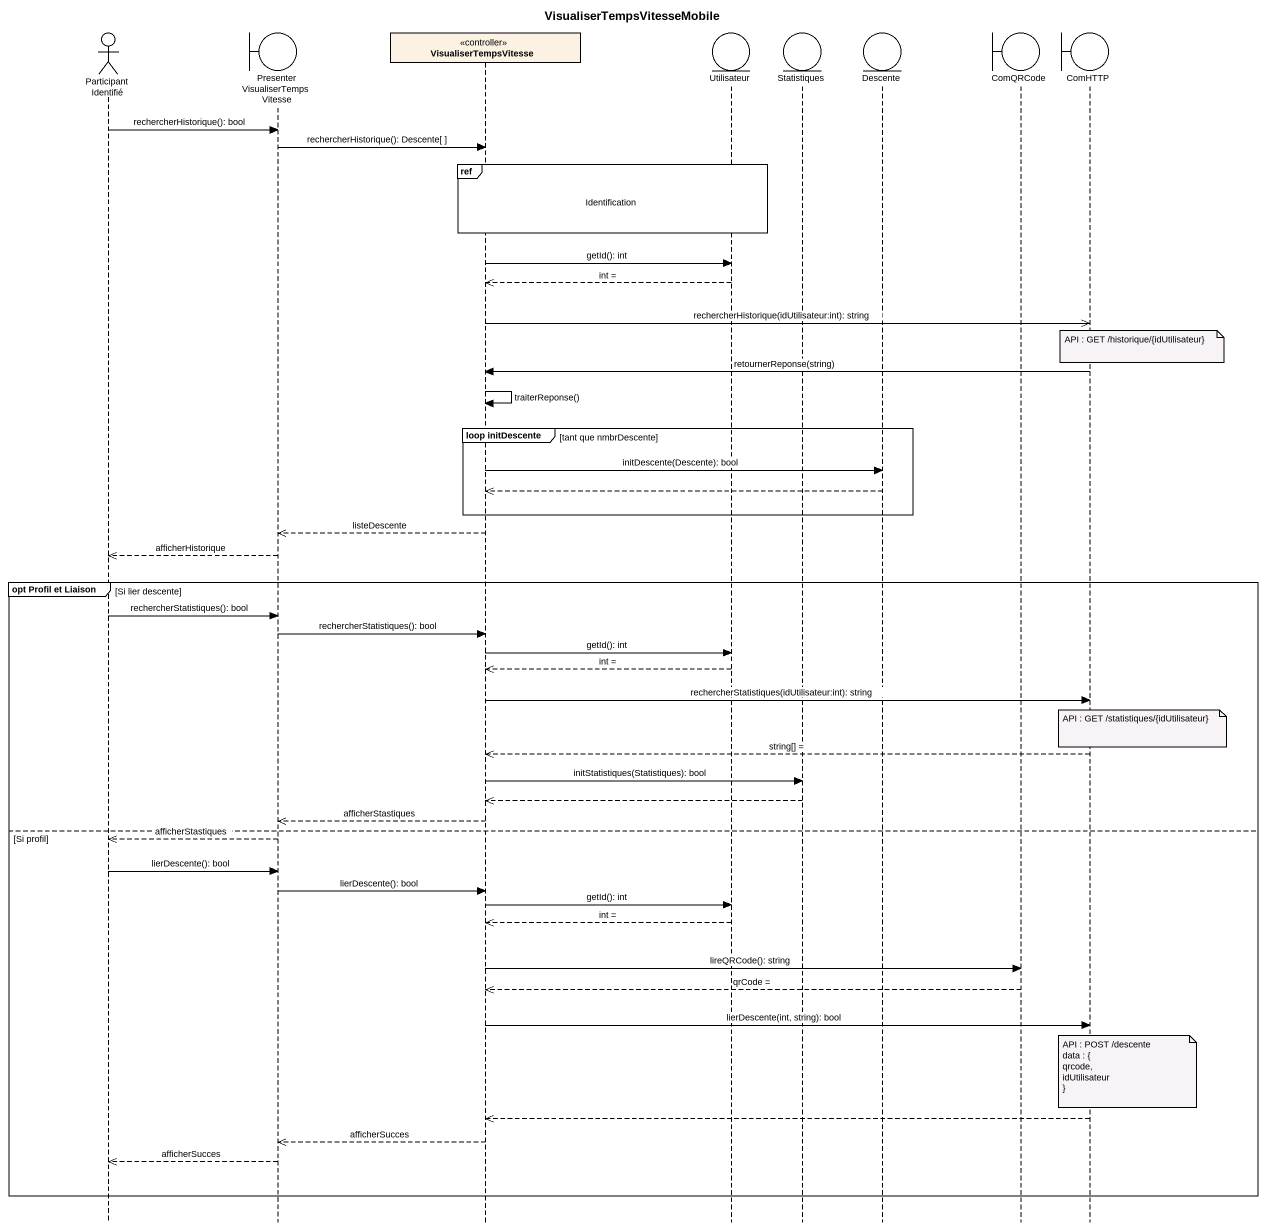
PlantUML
@startuml
title VisualiserTempsVitesseMobile
hide footbox
actor "Participant Identifié" as Participant_Identifié
boundary "PresenterVisualiserTempsVitesse" as PresenterVisualiserTempsVite
participant VisualiserTempsVitesse <<controller>>
entity Utilisateur
entity Statistiques
entity Descente
boundary ComQRCode
boundary ComHTTP

Participant_Identifié -> PresenterVisualiserTempsVite : rechercherHistorique(): bool
PresenterVisualiserTempsVite -> VisualiserTempsVitesse : rechercherHistorique(): Descente[ ]
ref over VisualiserTempsVitesse, Utilisateur : Identification
VisualiserTempsVitesse -> Utilisateur : getId(): int
Utilisateur -->> VisualiserTempsVitesse : int =
VisualiserTempsVitesse ->> ComHTTP : rechercherHistorique(idUtilisateur:int): string
note over ComHTTP : API : GET /historique/{idUtilisateur}
ComHTTP -> VisualiserTempsVitesse : retournerReponse(string)
VisualiserTempsVitesse -> VisualiserTempsVitesse : traiterReponse()
group loop initDescente [tant que nmbrDescente]
  VisualiserTempsVitesse -> Descente : initDescente(Descente): bool
  Descente -->> VisualiserTempsVitesse
end
VisualiserTempsVitesse -->> PresenterVisualiserTempsVite : listeDescente
PresenterVisualiserTempsVite -->> Participant_Identifié : afficherHistorique
group opt Profil et Liaison [Si lier descente]
  Participant_Identifié -> PresenterVisualiserTempsVite : rechercherStatistiques(): bool
  PresenterVisualiserTempsVite -> VisualiserTempsVitesse : rechercherStatistiques(): bool
  VisualiserTempsVitesse -> Utilisateur : getId(): int
  Utilisateur -->> VisualiserTempsVitesse : int =
  VisualiserTempsVitesse -> ComHTTP : rechercherStatistiques(idUtilisateur:int): string
  note over ComHTTP : API : GET /statistiques/{idUtilisateur}
  ComHTTP -->> VisualiserTempsVitesse : string[] =
  VisualiserTempsVitesse -> Statistiques : initStatistiques(Statistiques): bool
  Statistiques -->> VisualiserTempsVitesse
  VisualiserTempsVitesse -->> PresenterVisualiserTempsVite : afficherStastiques
else Si profil
  PresenterVisualiserTempsVite -->> Participant_Identifié : afficherStastiques
  Participant_Identifié -> PresenterVisualiserTempsVite : lierDescente(): bool
  PresenterVisualiserTempsVite -> VisualiserTempsVitesse : lierDescente(): bool
  VisualiserTempsVitesse -> Utilisateur : getId(): int
  Utilisateur -->> VisualiserTempsVitesse : int =
  VisualiserTempsVitesse -> ComQRCode : lireQRCode(): string
  ComQRCode -->> VisualiserTempsVitesse : qrCode =
  VisualiserTempsVitesse -> ComHTTP : lierDescente(int, string): bool
  note over ComHTTP
    API : POST /descente
    data : {
    qrcode,
    idUtilisateur
    ~}
  end note
  ComHTTP -->> VisualiserTempsVitesse
  VisualiserTempsVitesse -->> PresenterVisualiserTempsVite : afficherSucces
  PresenterVisualiserTempsVite -->> Participant_Identifié : afficherSucces
end
@enduml
